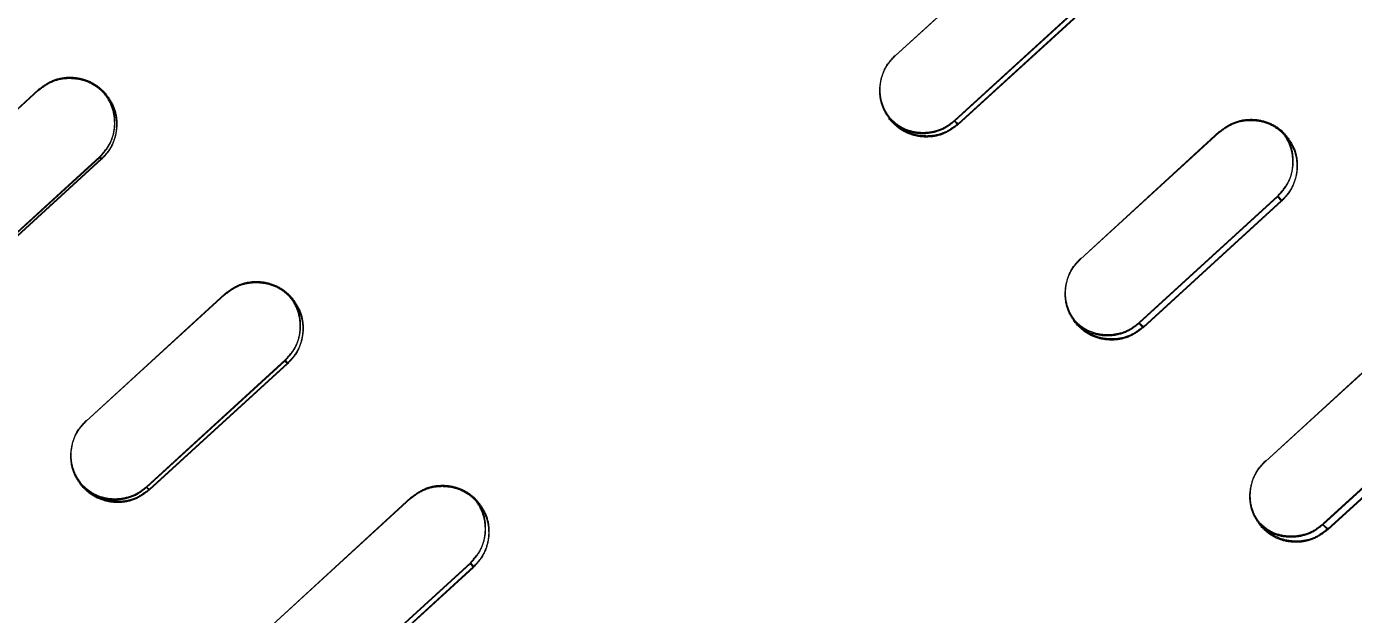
# Model space of a CAD drawing. Header units: millimetres. Extents: x -71377 to 516042, y -145869 to 441446.
# Drawn here: x 209661.4 to 209803, y 209617.5 to 209680.2 of the extents above; entities that cross this region are included whole.
import ezdxf

# ---------------------------------------------------------------- set-up
doc = ezdxf.new("R2010")
doc.units = ezdxf.units.MM
doc.header["$LTSCALE"] = 1000
doc.linetypes.add('IMPORT-DASHEDX2 _4_', pattern=[152.4, 101.6, -50.8])
for name, color, linetype, lineweight in [('05', 5, 'IMPORT-DASHEDX2 _4_', 5), ('A-text-1', 3, 'Continuous', 5), ('조경라인_dwg', 8, 'Continuous', 5)]:
    doc.layers.add(name, color=color, linetype=linetype, lineweight=lineweight)
doc.styles.add('나눔고딕_3', font='NanumGothic.ttf', dxfattribs={"height": 1400})

# ---------------------------------------------------------------- blocks, each defined once
blk = doc.blocks.new('조경라인_dwg-6847807-지반층 배치도')
at = {"layer": '05', "flags": 128}
for points in [[(209768.87, 209690.63), (209754.07, 209677.04), (209768.84, 209690.52)], [(209760.44, 209670.2), (209775.21, 209683.69), (209775.56, 209683.3), (209760.79, 209669.81), (209760.41, 209670.09), (209775.18, 209683.57), (209775.53, 209683.19), (209760.76, 209669.7), (209760.41, 209670.09)], [(209662.68, 209673.46), (209647.88, 209659.86), (209662.65, 209673.35)], [(209788.65, 209668.97), (209773.85, 209655.37), (209788.62, 209668.86)], [(209654.44, 209652.82), (209669.21, 209666.3), (209669.41, 209666.09), (209654.64, 209652.6), (209654.41, 209652.7), (209669.18, 209666.19), (209669.38, 209665.98), (209654.61, 209652.49), (209654.41, 209652.7)], [(209780.12, 209648.64), (209794.89, 209662.13), (209795.32, 209661.66), (209780.55, 209648.17), (209780.09, 209648.53), (209794.86, 209662.02), (209795.29, 209661.55), (209780.52, 209648.06), (209780.09, 209648.53)], [(209682.56, 209651.68), (209667.76, 209638.08), (209682.53, 209651.57)], [(209808.36, 209647.38), (209793.56, 209633.78), (209808.33, 209647.27)], [(209674.24, 209631.14), (209689.01, 209644.62), (209689.28, 209644.32), (209674.51, 209630.84), (209674.2, 209631.03), (209688.97, 209644.51), (209689.25, 209644.21), (209674.48, 209630.73), (209674.2, 209631.03)], [(209799.73, 209627.17), (209814.5, 209640.66), (209815.01, 209640.1), (209800.24, 209626.62), (209799.7, 209627.06), (209814.47, 209640.55), (209814.98, 209639.99), (209800.21, 209626.5), (209799.7, 209627.06)], [(209702.4, 209629.95), (209687.6, 209616.35), (209702.37, 209629.84)], [(209693.98, 209609.51), (209708.75, 209623), (209709.1, 209622.61), (209694.33, 209609.13), (209693.95, 209609.4), (209708.72, 209622.89), (209709.07, 209622.5), (209694.3, 209609.02), (209693.95, 209609.4)]]:
    blk.add_lwpolyline(points, dxfattribs=at)
at = {"layer": '05'}
for points, knots in [([(209753.72, 209670), (209753.39, 209670.45), (209752.72, 209671.35), (209752.35, 209673.03), (209752.53, 209674.71), (209753.16, 209676.1), (209753.81, 209676.77), (209754.07, 209677.04)], [0, 0, 0, 0, 0.21469, 0.429383, 0.644075, 0.858772, 1, 1, 1, 1]), ([(209753.75, 209670.11), (209753.42, 209670.56), (209752.75, 209671.46), (209752.38, 209673.14), (209752.56, 209674.82), (209753.2, 209676.21), (209753.84, 209676.88), (209754.1, 209677.15)], [0, 0, 0, 0, 0.21469, 0.429383, 0.644075, 0.858772, 1, 1, 1, 1]), ([(209662.65, 209673.35), (209663.1, 209673.68), (209664, 209674.36), (209665.69, 209674.74), (209667.38, 209674.56), (209668.77, 209673.93), (209669.44, 209673.29), (209669.7, 209673.03)], [0, 0, 0, 0, 0.214692, 0.429386, 0.644081, 0.858775, 1, 1, 1, 1]), ([(209662.68, 209673.46), (209663.13, 209673.8), (209664.03, 209674.47), (209665.72, 209674.85), (209667.41, 209674.68), (209668.8, 209674.04), (209669.47, 209673.4), (209669.73, 209673.14)], [0, 0, 0, 0, 0.214692, 0.429386, 0.644081, 0.858775, 1, 1, 1, 1]), ([(209669.18, 209666.19), (209669.56, 209666.61), (209670.32, 209667.45), (209670.84, 209669.09), (209670.82, 209670.79), (209670.32, 209672.23), (209669.74, 209672.96), (209669.51, 209673.24)], [0, 0, 0, 0, 0.214691, 0.429386, 0.644077, 0.858771, 1, 1, 1, 1]), ([(209669.21, 209666.3), (209669.59, 209666.72), (209670.35, 209667.56), (209670.87, 209669.21), (209670.85, 209670.9), (209670.35, 209672.34), (209669.77, 209673.07), (209669.54, 209673.36)], [0, 0, 0, 0, 0.214691, 0.429386, 0.644077, 0.858771, 1, 1, 1, 1]), ([(209669.73, 209673.14), (209670.07, 209672.69), (209670.75, 209671.79), (209671.12, 209670.1), (209670.94, 209668.42), (209670.31, 209667.03), (209669.66, 209666.35), (209669.41, 209666.09)], [0, 0, 0, 0, 0.214694, 0.429386, 0.644077, 0.858772, 1, 1, 1, 1]), ([(209669.7, 209673.03), (209670.04, 209672.58), (209670.72, 209671.68), (209671.09, 209669.99), (209670.91, 209668.3), (209670.28, 209666.91), (209669.63, 209666.24), (209669.38, 209665.98)], [0, 0, 0, 0, 0.214694, 0.429386, 0.644077, 0.858772, 1, 1, 1, 1]), ([(209753.37, 209670.38), (209753.79, 209670.01), (209754.62, 209669.26), (209756.26, 209668.74), (209757.96, 209668.77), (209759.4, 209669.28), (209760.12, 209669.86), (209760.41, 209670.09)], [0, 0, 0, 0, 0.214692, 0.429381, 0.644075, 0.858772, 1, 1, 1, 1]), ([(209753.4, 209670.49), (209753.82, 209670.12), (209754.65, 209669.37), (209756.29, 209668.85), (209757.99, 209668.88), (209759.43, 209669.39), (209760.15, 209669.97), (209760.44, 209670.2)], [0, 0, 0, 0, 0.214692, 0.429381, 0.644075, 0.858772, 1, 1, 1, 1]), ([(209788.65, 209668.97), (209789.1, 209669.31), (209790.01, 209669.98), (209791.69, 209670.36), (209793.37, 209670.2), (209794.75, 209669.57), (209795.42, 209668.94), (209795.68, 209668.68)], [0, 0, 0, 0, 0.214696, 0.429387, 0.644078, 0.858774, 1, 1, 1, 1]), ([(209760.76, 209669.7), (209760.31, 209669.36), (209759.41, 209668.69), (209757.72, 209668.31), (209756.04, 209668.48), (209754.66, 209669.1), (209753.99, 209669.74), (209753.72, 209670)], [0, 0, 0, 0, 0.214695, 0.429385, 0.644077, 0.858774, 1, 1, 1, 1]), ([(209760.79, 209669.81), (209760.34, 209669.48), (209759.44, 209668.8), (209757.75, 209668.42), (209756.07, 209668.59), (209754.69, 209669.22), (209754.02, 209669.86), (209753.75, 209670.11)], [0, 0, 0, 0, 0.214695, 0.429385, 0.644077, 0.858774, 1, 1, 1, 1]), ([(209788.62, 209668.86), (209789.07, 209669.2), (209789.97, 209669.87), (209791.66, 209670.25), (209793.34, 209670.09), (209794.72, 209669.46), (209795.38, 209668.82), (209795.65, 209668.57)], [0, 0, 0, 0, 0.214696, 0.429387, 0.644078, 0.858774, 1, 1, 1, 1]), ([(209794.86, 209662.02), (209795.24, 209662.44), (209796, 209663.28), (209796.53, 209664.92), (209796.52, 209666.61), (209796.02, 209668.04), (209795.45, 209668.76), (209795.22, 209669.04)], [0, 0, 0, 0, 0.214695, 0.429387, 0.644079, 0.858774, 1, 1, 1, 1]), ([(209794.89, 209662.13), (209795.27, 209662.55), (209796.03, 209663.39), (209796.56, 209665.03), (209796.55, 209666.72), (209796.05, 209668.15), (209795.48, 209668.87), (209795.25, 209669.16)], [0, 0, 0, 0, 0.214695, 0.429387, 0.644079, 0.858774, 1, 1, 1, 1]), ([(209795.65, 209668.57), (209795.98, 209668.12), (209796.65, 209667.23), (209797.02, 209665.55), (209796.83, 209663.87), (209796.19, 209662.48), (209795.55, 209661.81), (209795.29, 209661.55)], [0, 0, 0, 0, 0.214693, 0.429386, 0.64408, 0.858772, 1, 1, 1, 1]), ([(209795.68, 209668.68), (209796.01, 209668.24), (209796.68, 209667.34), (209797.05, 209665.66), (209796.86, 209663.98), (209796.23, 209662.6), (209795.58, 209661.92), (209795.32, 209661.66)], [0, 0, 0, 0, 0.214693, 0.429386, 0.64408, 0.858772, 1, 1, 1, 1]), ([(209773.49, 209648.34), (209773.16, 209648.79), (209772.49, 209649.69), (209772.13, 209651.36), (209772.31, 209653.05), (209772.95, 209654.43), (209773.59, 209655.1), (209773.85, 209655.37)], [0, 0, 0, 0, 0.214688, 0.429383, 0.644074, 0.858772, 1, 1, 1, 1]), ([(209773.53, 209648.46), (209773.19, 209648.9), (209772.52, 209649.8), (209772.16, 209651.48), (209772.34, 209653.16), (209772.98, 209654.55), (209773.62, 209655.22), (209773.88, 209655.48)], [0, 0, 0, 0, 0.214688, 0.429383, 0.644074, 0.858772, 1, 1, 1, 1]), ([(209682.53, 209651.57), (209682.98, 209651.91), (209683.89, 209652.58), (209685.57, 209652.96), (209687.26, 209652.79), (209688.65, 209652.16), (209689.32, 209651.52), (209689.58, 209651.26)], [0, 0, 0, 0, 0.214692, 0.429387, 0.64408, 0.858773, 1, 1, 1, 1]), ([(209682.56, 209651.68), (209683.02, 209652.02), (209683.92, 209652.69), (209685.61, 209653.07), (209687.29, 209652.9), (209688.68, 209652.27), (209689.35, 209651.63), (209689.61, 209651.37)], [0, 0, 0, 0, 0.214692, 0.429387, 0.64408, 0.858773, 1, 1, 1, 1]), ([(209688.97, 209644.51), (209689.35, 209644.93), (209690.11, 209645.77), (209690.64, 209647.41), (209690.62, 209649.11), (209690.12, 209650.55), (209689.54, 209651.27), (209689.31, 209651.56)], [0, 0, 0, 0, 0.214692, 0.429387, 0.644081, 0.858776, 1, 1, 1, 1]), ([(209689.01, 209644.62), (209689.38, 209645.04), (209690.14, 209645.88), (209690.67, 209647.53), (209690.65, 209649.22), (209690.15, 209650.66), (209689.57, 209651.38), (209689.34, 209651.67)], [0, 0, 0, 0, 0.214692, 0.429387, 0.644081, 0.858776, 1, 1, 1, 1]), ([(209689.58, 209651.26), (209689.92, 209650.81), (209690.59, 209649.91), (209690.96, 209648.23), (209690.78, 209646.54), (209690.15, 209645.15), (209689.5, 209644.48), (209689.25, 209644.21)], [0, 0, 0, 0, 0.214694, 0.429385, 0.644078, 0.858772, 1, 1, 1, 1]), ([(209689.61, 209651.37), (209689.95, 209650.92), (209690.62, 209650.02), (209690.99, 209648.34), (209690.82, 209646.65), (209690.18, 209645.26), (209689.53, 209644.59), (209689.28, 209644.32)], [0, 0, 0, 0, 0.214694, 0.429385, 0.644078, 0.858772, 1, 1, 1, 1]), ([(209773.06, 209648.82), (209773.48, 209648.44), (209774.31, 209647.69), (209775.95, 209647.18), (209777.64, 209647.21), (209779.08, 209647.72), (209779.8, 209648.3), (209780.09, 209648.53)], [0, 0, 0, 0, 0.21469, 0.429383, 0.644076, 0.858772, 1, 1, 1, 1]), ([(209773.1, 209648.93), (209773.51, 209648.55), (209774.34, 209647.81), (209775.98, 209647.29), (209777.67, 209647.32), (209779.11, 209647.83), (209779.84, 209648.41), (209780.12, 209648.64)], [0, 0, 0, 0, 0.21469, 0.429383, 0.644076, 0.858772, 1, 1, 1, 1]), ([(209780.52, 209648.06), (209780.07, 209647.72), (209779.17, 209647.05), (209777.49, 209646.66), (209775.8, 209646.83), (209774.42, 209647.45), (209773.76, 209648.09), (209773.49, 209648.34)], [0, 0, 0, 0, 0.214695, 0.429385, 0.644077, 0.858774, 1, 1, 1, 1]), ([(209780.55, 209648.17), (209780.1, 209647.83), (209779.2, 209647.16), (209777.52, 209646.78), (209775.84, 209646.94), (209774.46, 209647.56), (209773.79, 209648.2), (209773.53, 209648.46)], [0, 0, 0, 0, 0.214695, 0.429385, 0.644077, 0.858774, 1, 1, 1, 1]), ([(209667.43, 209631.03), (209667.09, 209631.48), (209666.42, 209632.38), (209666.05, 209634.07), (209666.23, 209635.76), (209666.86, 209637.14), (209667.51, 209637.82), (209667.76, 209638.08)], [0, 0, 0, 0, 0.214693, 0.429386, 0.644077, 0.858772, 1, 1, 1, 1]), ([(209667.46, 209631.14), (209667.12, 209631.59), (209666.45, 209632.5), (209666.08, 209634.18), (209666.26, 209635.87), (209666.89, 209637.26), (209667.54, 209637.93), (209667.79, 209638.19)], [0, 0, 0, 0, 0.214693, 0.429386, 0.644077, 0.858772, 1, 1, 1, 1]), ([(209793.19, 209626.77), (209792.86, 209627.22), (209792.19, 209628.11), (209791.83, 209629.78), (209792.02, 209631.46), (209792.66, 209632.85), (209793.3, 209633.52), (209793.56, 209633.78)], [0, 0, 0, 0, 0.214689, 0.429381, 0.644074, 0.858772, 1, 1, 1, 1]), ([(209793.22, 209626.88), (209792.89, 209627.33), (209792.22, 209628.22), (209791.87, 209629.89), (209792.05, 209631.57), (209792.69, 209632.96), (209793.34, 209633.63), (209793.59, 209633.9)], [0, 0, 0, 0, 0.214689, 0.429381, 0.644074, 0.858772, 1, 1, 1, 1]), ([(209667.16, 209631.33), (209667.57, 209630.96), (209668.41, 209630.2), (209670.05, 209629.68), (209671.75, 209629.71), (209673.19, 209630.21), (209673.92, 209630.8), (209674.2, 209631.03)], [0, 0, 0, 0, 0.214691, 0.429383, 0.644077, 0.858772, 1, 1, 1, 1]), ([(209667.19, 209631.44), (209667.61, 209631.07), (209668.44, 209630.31), (209670.08, 209629.79), (209671.78, 209629.82), (209673.22, 209630.33), (209673.95, 209630.91), (209674.24, 209631.14)], [0, 0, 0, 0, 0.214691, 0.429383, 0.644077, 0.858772, 1, 1, 1, 1]), ([(209674.48, 209630.73), (209674.03, 209630.39), (209673.12, 209629.71), (209671.44, 209629.34), (209669.75, 209629.51), (209668.36, 209630.14), (209667.69, 209630.78), (209667.43, 209631.03)], [0, 0, 0, 0, 0.214695, 0.429384, 0.644079, 0.858772, 1, 1, 1, 1]), ([(209674.51, 209630.84), (209674.06, 209630.5), (209673.15, 209629.82), (209671.47, 209629.45), (209669.78, 209629.62), (209668.39, 209630.25), (209667.73, 209630.89), (209667.46, 209631.14)], [0, 0, 0, 0, 0.214695, 0.429384, 0.644079, 0.858772, 1, 1, 1, 1]), ([(209702.37, 209629.84), (209702.82, 209630.18), (209703.73, 209630.85), (209705.41, 209631.23), (209707.1, 209631.06), (209708.48, 209630.43), (209709.15, 209629.79), (209709.41, 209629.54)], [0, 0, 0, 0, 0.214692, 0.429386, 0.64408, 0.858774, 1, 1, 1, 1]), ([(209702.4, 209629.95), (209702.86, 209630.29), (209703.76, 209630.96), (209705.44, 209631.34), (209707.13, 209631.17), (209708.51, 209630.55), (209709.18, 209629.91), (209709.45, 209629.65)], [0, 0, 0, 0, 0.214692, 0.429386, 0.64408, 0.858774, 1, 1, 1, 1]), ([(209708.72, 209622.89), (209709.1, 209623.31), (209709.85, 209624.15), (209710.38, 209625.79), (209710.37, 209627.48), (209709.87, 209628.92), (209709.29, 209629.64), (209709.06, 209629.93)], [0, 0, 0, 0, 0.214692, 0.429387, 0.644079, 0.858773, 1, 1, 1, 1]), ([(209708.75, 209623), (209709.13, 209623.42), (209709.88, 209624.26), (209710.41, 209625.9), (209710.4, 209627.59), (209709.9, 209629.03), (209709.32, 209629.75), (209709.09, 209630.04)], [0, 0, 0, 0, 0.214692, 0.429387, 0.644079, 0.858773, 1, 1, 1, 1]), ([(209709.41, 209629.54), (209709.75, 209629.09), (209710.42, 209628.19), (209710.79, 209626.51), (209710.61, 209624.83), (209709.97, 209623.44), (209709.33, 209622.77), (209709.07, 209622.5)], [0, 0, 0, 0, 0.214693, 0.429386, 0.644077, 0.858772, 1, 1, 1, 1]), ([(209709.45, 209629.65), (209709.78, 209629.2), (209710.45, 209628.3), (209710.82, 209626.62), (209710.64, 209624.94), (209710, 209623.55), (209709.36, 209622.88), (209709.1, 209622.61)], [0, 0, 0, 0, 0.214693, 0.429386, 0.644077, 0.858772, 1, 1, 1, 1]), ([(209792.99, 209627.09), (209793.31, 209626.81), (209794.04, 209626.16), (209795.56, 209625.71), (209797.25, 209625.74), (209798.68, 209626.25), (209799.41, 209626.83), (209799.7, 209627.06)], [0, 0, 0, 0, 0.173636, 0.399552, 0.625468, 0.851389, 1, 1, 1, 1]), ([(209793.02, 209627.21), (209793.34, 209626.92), (209794.08, 209626.27), (209795.59, 209625.82), (209797.28, 209625.85), (209798.71, 209626.36), (209799.44, 209626.94), (209799.73, 209627.17)], [0, 0, 0, 0, 0.173636, 0.399552, 0.625468, 0.851389, 1, 1, 1, 1]), ([(209800.21, 209626.5), (209799.75, 209626.16), (209798.85, 209625.49), (209797.17, 209625.1), (209795.49, 209625.26), (209794.12, 209625.88), (209793.45, 209626.52), (209793.19, 209626.77)], [0, 0, 0, 0, 0.214695, 0.429387, 0.644079, 0.858771, 1, 1, 1, 1]), ([(209800.24, 209626.62), (209799.79, 209626.28), (209798.88, 209625.6), (209797.2, 209625.22), (209795.53, 209625.38), (209794.15, 209626), (209793.49, 209626.63), (209793.22, 209626.88)], [0, 0, 0, 0, 0.214695, 0.429387, 0.644079, 0.858771, 1, 1, 1, 1])]:
    blk.add_open_spline(points, degree=3, knots=knots, dxfattribs=at)

msp = doc.modelspace()

# ---------------------------------------------------------------- block references
at = {"layer": '조경라인_dwg', "rotation": 8.537736462515947e-07}
msp.add_blockref('조경라인_dwg-6847807-지반층 배치도', (0, 0), dxfattribs=at)

# ---------------------------------------------------------------- texts
at = {"layer": 'A-text-1', "char_height": 1400, "attachment_point": 1, "rotation": 313, "line_spacing_factor": 1.2, "style": '나눔고딕_3'}
for s, insert, width in [('\\pxt9.07143,18.14286,27.21429,36.28571,45.35714,54.42857,63.5,72.57143,81.64286,90.71429,99.78571,108.85714,117.92857,127,136.07143,145.14286,154.21429,163.28571,172.35714,181.42857,190.5,199.57143,208.64286,217.71429,226.78571,235.85714,244.92857,254,263.07143,272.14286,281.21429,290.28571;{관리사무소(B1F)}', (208777.65, 213987.49), 16901.643), ('\\pxt9.07143,18.14286,27.21429,36.28571,45.35714,54.42857,63.5,72.57143,81.64286,90.71429,99.78571,108.85714,117.92857,127,136.07143,145.14286,154.21429,163.28571,172.35714,181.42857,190.5,199.57143,208.64286,217.71429,226.78571,235.85714,244.92857,254,263.07143,272.14286,281.21429,290.28571;{근로자휴게실(B1F)}', (207122.02, 212331.85), 19076.981), ('\\pxt9.07143,18.14286,27.21429,36.28571,45.35714,54.42857,63.5,72.57143,81.64286,90.71429,99.78571,108.85714,117.92857,127,136.07143,145.14286,154.21429,163.28571,172.35714,181.42857,190.5,199.57143,208.64286,217.71429,226.78571,235.85714,244.92857,254,263.07143,272.14286,281.21429,290.28571;{피트니스센터(B1F)}', (205383.54, 210593.38), 19076.981)]:
    msp.add_mtext(s, dxfattribs=dict(at, insert=insert, width=width))

doc.saveas('drawing.dxf')
